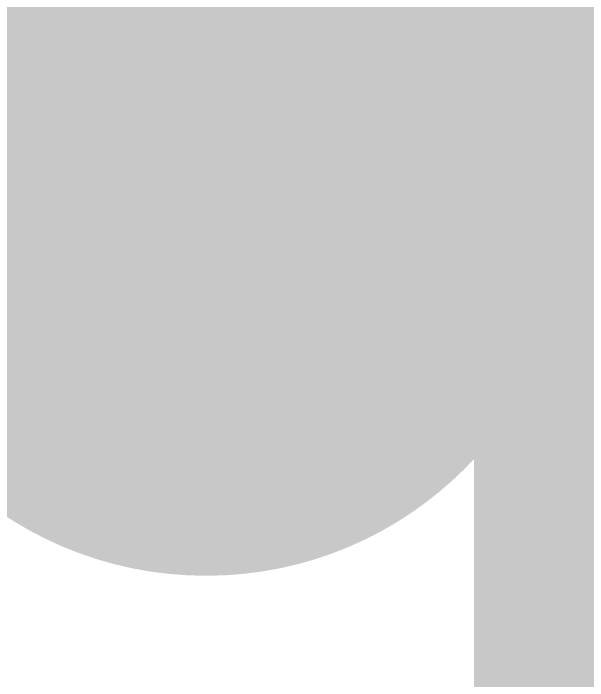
# Model space of a CAD drawing. Header units: inches. Extents: x -3 to 191, y -18 to 93.
# Drawn here: x 122.542 to 123.012, y 43.014 to 43.56 of the extents above; entities that cross this region are included whole.
import ezdxf

# ---------------------------------------------------------------- set-up
doc = ezdxf.new("R2010")
doc.units = ezdxf.units.IN
for name, color, linetype in [('Bottom Layer', 5, 'Continuous'), ('GND 1', 90, 'Continuous'), ('GND 2', 156, 'Continuous'), ('Mechanical 13', 56, 'Continuous'), ('PWR', 16, 'Continuous'), ('Signal L4', 76, 'Continuous'), ('Top Layer', 1, 'Continuous'), ('Via Holes', 16, 'Continuous')]:
    doc.layers.add(name, color=color, linetype=linetype)

# ---------------------------------------------------------------- blocks, each defined once
blk = doc.blocks.new('RES_0805_219')
at = {"layer": 'Mechanical 13'}
blk.add_lwpolyline([(-1.778, 1.143, 0.175, 0.175, 0), (1.778, 1.143, 0.175, 0.175, 0)], format="xyseb", dxfattribs=at)

msp = doc.modelspace()

# ---------------------------------------------------------------- hatches: boundary and pattern name
at = {"layer": 'Bottom Layer'}
h = msp.add_hatch(color=5, dxfattribs=at)
edge = h.paths.add_edge_path()
edge.add_arc((122.7, 43.4), 0.3, 0, 360)
at = {"layer": 'GND 1'}
h = msp.add_hatch(color=90, dxfattribs=at)
edge = h.paths.add_edge_path()
edge.add_arc((122.7, 43.4), 0.3, 0, 360)
at = {"layer": 'GND 2'}
h = msp.add_hatch(color=156, dxfattribs=at)
edge = h.paths.add_edge_path()
edge.add_arc((122.7, 43.4), 0.3, 0, 360)
at = {"layer": 'PWR'}
h = msp.add_hatch(color=16, dxfattribs=at)
edge = h.paths.add_edge_path()
edge.add_arc((122.7, 43.4), 0.3, 0, 360)
at = {"layer": 'Signal L4'}
h = msp.add_hatch(color=76, dxfattribs=at)
edge = h.paths.add_edge_path()
edge.add_arc((122.7, 43.4), 0.3, 0, 360)
at = {"layer": 'Top Layer'}
h = msp.add_hatch(color=1, dxfattribs=at)
edge = h.paths.add_edge_path()
edge.add_arc((122.7, 43.4), 0.3, 0, 360)
at = {"layer": 'Via Holes'}
h = msp.add_hatch(color=7, dxfattribs=at)
edge = h.paths.add_edge_path()
edge.add_arc((122.7, 43.4), 0.15, 0, 360)

# ---------------------------------------------------------------- linework, layer by layer
at = {"layer": 'Signal L4'}
msp.add_lwpolyline([(122.7, 43.4, 0.2, 0.2, 0), (122.7, 44.8, 0.2, 0.2, 0)], format="xyseb", dxfattribs=at)
msp.add_lwpolyline([(122.65, 43.4, 0.1, 0.1, 1), (122.75, 43.4, 0.1, 0.1, 1)], format="xyseb", close=True, dxfattribs=at)
at = {"layer": 'Top Layer'}
msp.add_lwpolyline([(121.25001, 43.4, 0.2, 0.2, 0), (122.7, 43.4, 0.2, 0.2, 0)], format="xyseb", dxfattribs=at)
msp.add_lwpolyline([(122.65, 43.4, 0.1, 0.1, 1), (122.75, 43.4, 0.1, 0.1, 1)], format="xyseb", close=True, dxfattribs=at)

# ---------------------------------------------------------------- block references
at = {"rotation": 90}
msp.add_blockref('RES_0805_219', (124.15001, 44.35), dxfattribs=at)

doc.saveas('drawing.dxf')
